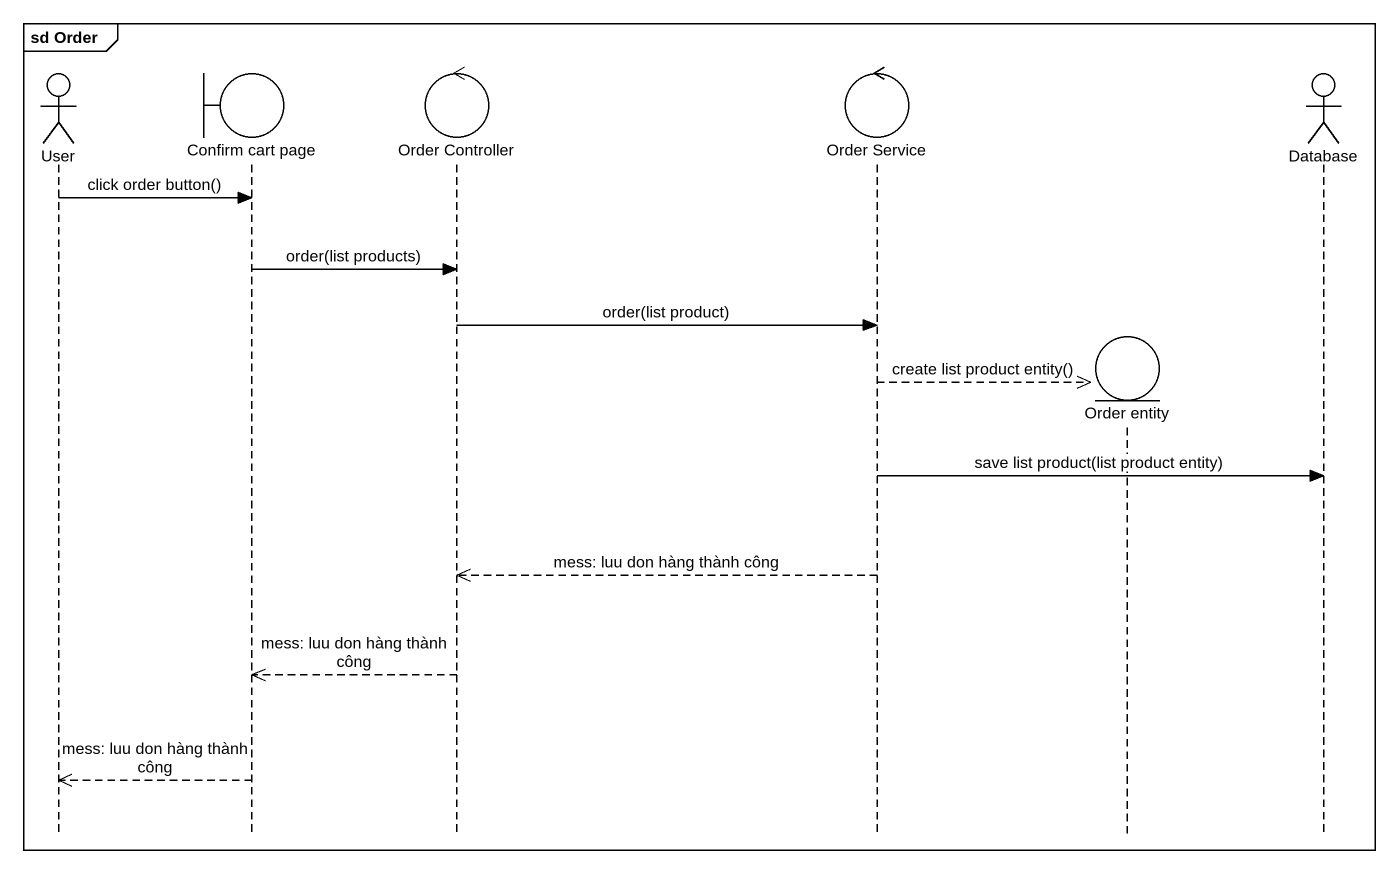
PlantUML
@startuml
mainframe sd Order
hide footbox
actor User
boundary "Confirm cart page" as Confirm_cart_page
control "Order Controller" as Order_Controller
control "Order Service" as Order_Service
entity "Order entity" as Order_entity
actor "Database" as Database_

User -> Confirm_cart_page : click order button()
Confirm_cart_page -> Order_Controller : order(list products)
Order_Controller -> Order_Service : order(list product)
Order_Service -->> Order_entity ** : create list product entity()
Order_Service -> Database_ : save list product(list product entity)
Order_Service -->> Order_Controller : mess: luu don hàng thành công
Order_Controller -->> Confirm_cart_page : mess: luu don hàng thành công
Confirm_cart_page -->> User : mess: luu don hàng thành công
@enduml
